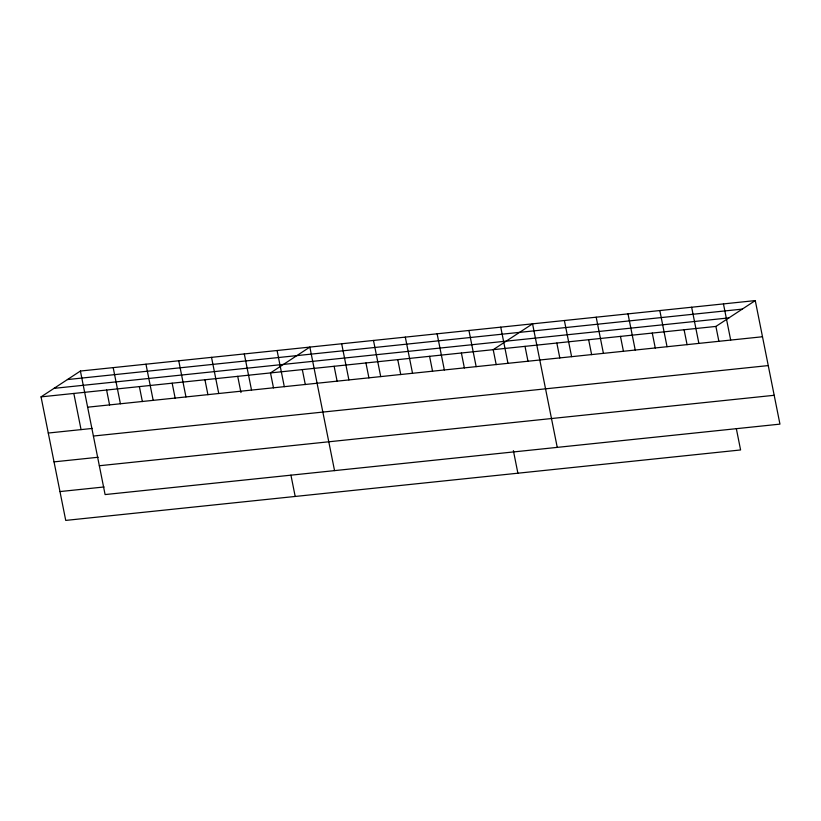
<?xml version="1.0" encoding="UTF-8"?>
<svg xmlns="http://www.w3.org/2000/svg" width="821" height="821" viewBox="0 0 821 821"><rect width="100%" height="100%" fill="white"/><g stroke="black" fill="none" stroke-linecap="round" stroke-linejoin="round"><path stroke-width="1.23" d="M736.334 428.644L740.593 449.959L65.731 520.411L41.05 396.871L80.407 371.041L755.269 300.589L779.95 424.129L105.098 494.57L80.407 371.041M41.05 396.871L715.902 326.43L755.269 300.589M67.425 379.569L742.276 309.117M54.042 388.354L728.894 317.901M87.631 407.195L762.493 336.754M48.275 433.036L92.404 428.429M93.399 436.033L768.251 365.581M54.032 461.864L98.161 457.256M99.331 465.743L774.193 395.291M59.974 491.574L104.103 486.966M723.455 303.914L730.68 340.068M715.902 326.43L718.898 341.382M691.641 307.239L698.866 343.394M684.088 329.744L687.085 344.707M659.817 310.554L667.042 346.708M652.274 333.069L655.271 348.032M628.003 313.879L635.228 350.033M620.46 336.384L623.457 351.347M596.19 317.204L603.414 353.358M588.647 339.709L591.633 354.672M564.376 320.518L571.601 356.673M556.833 343.034L559.819 357.997M557.243 447.373L532.562 323.843L493.205 349.674L496.192 364.637M525.019 346.349L528.006 361.312M500.748 327.158L507.973 363.323M513.382 450.637L517.887 473.204M468.935 330.483L476.159 366.638M461.392 352.999L464.378 367.952M437.121 333.808L444.346 369.963M429.578 356.314L432.564 371.277M405.307 337.123L412.532 373.278M397.764 359.639L400.751 374.602M373.493 340.448L380.718 376.603M365.94 362.954L368.937 377.917M341.68 343.763L348.904 379.928M334.126 366.279L337.123 381.242M334.547 470.618L309.856 347.088L270.499 372.919L273.496 387.881M302.313 369.604L305.309 384.567M277.077 350.516L284.302 386.67M290.932 475.143L295.191 496.459M244.299 353.933L251.524 390.088M237.721 376.346L240.964 392.551M211.52 357.351L218.745 393.516M204.942 379.764L207.929 394.727M178.742 360.778L185.967 396.933M172.164 383.191L175.15 398.144M145.964 364.196L153.188 400.35M139.385 386.609L142.372 401.572M113.185 367.623L120.41 403.778M106.607 390.026L109.593 404.989M73.828 393.454L81.053 429.609"/></g></svg>
